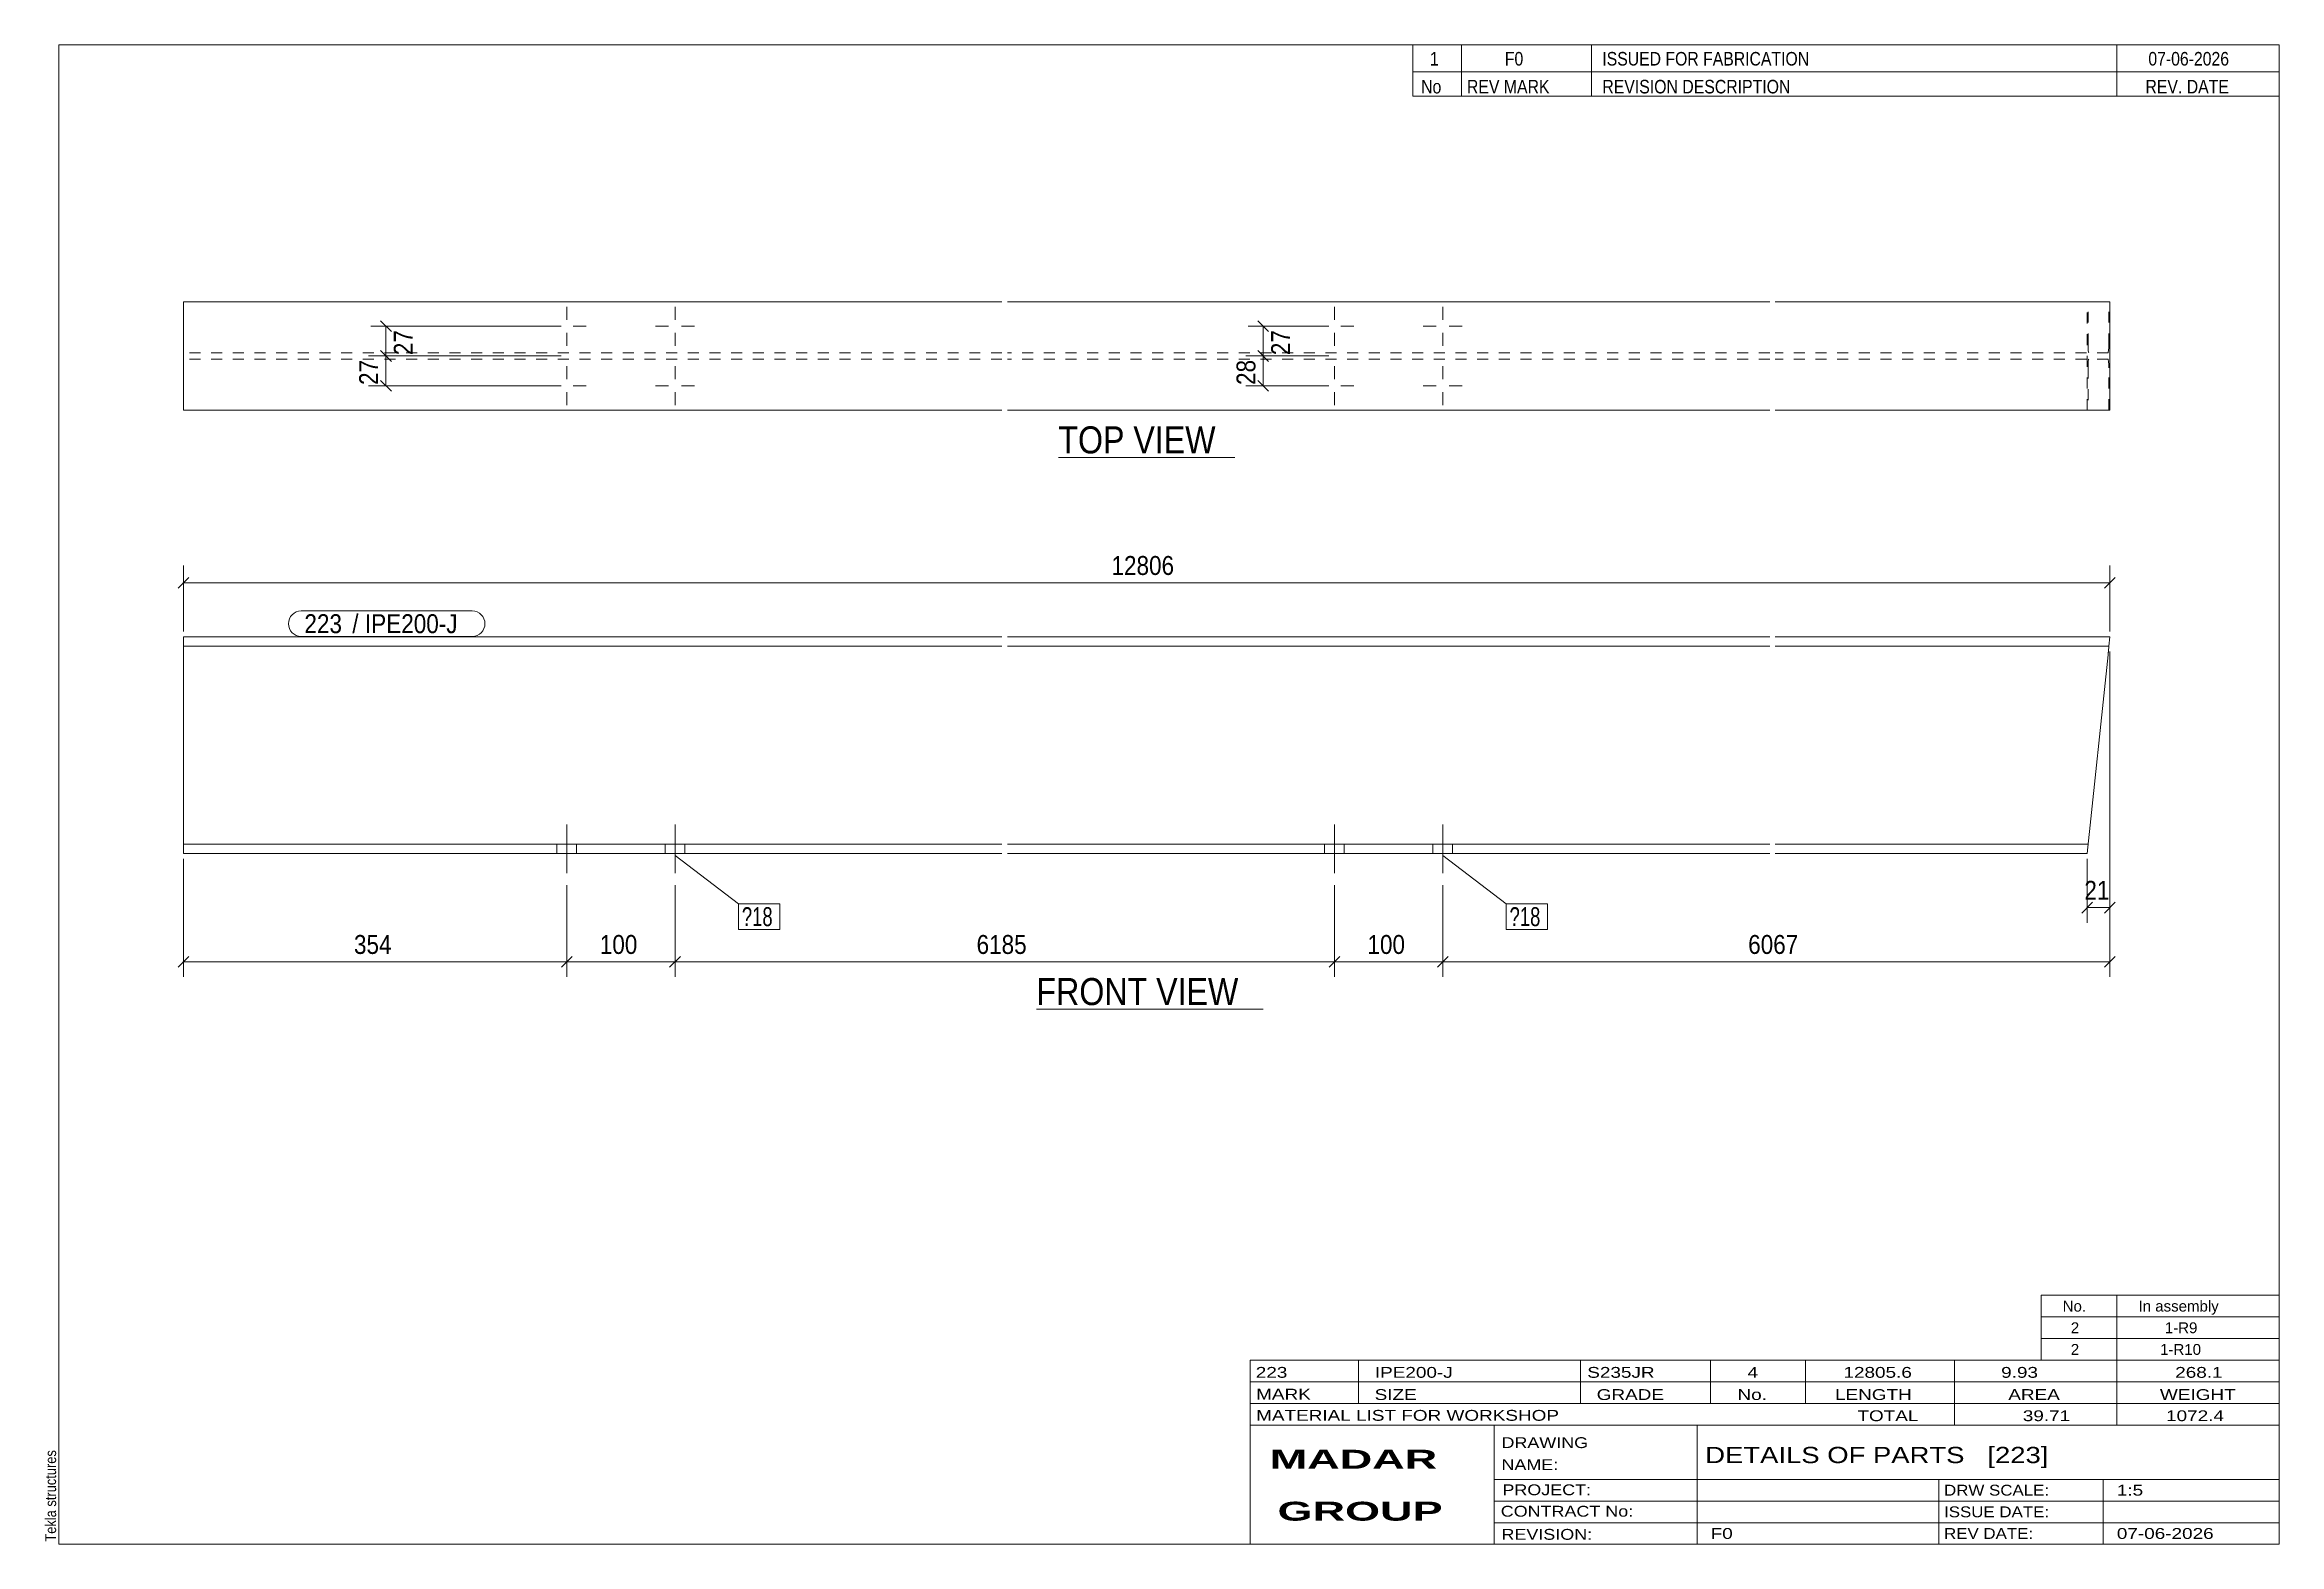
# Model space of a CAD drawing. Header units: millimetres. Extents: x 2 to 415, y 5 to 282.
import ezdxf

# ---------------------------------------------------------------- set-up
doc = ezdxf.new("R2010")
doc.units = ezdxf.units.MM
doc.linetypes.add('XKITLINE00', pattern=[0])
doc.linetypes.add('XKITLINE02', pattern=[4, 2, -2])
for name, color, linetype, lineweight in [('Bolt', 3, 'Continuous', 0), ('BoltMark', 7, 'Continuous', 0), ('Dimensions', 7, 'Continuous', 0), ('DrawingSheet', 5, 'Continuous', 0), ('OtherObjectType', 7, 'Continuous', 0), ('Part', 2, 'Continuous', 0), ('PartMark', 7, 'Continuous', 0)]:
    doc.layers.add(name, color=color, linetype=linetype, lineweight=lineweight)
doc.styles.add('ARIAL', font='ARIAL.TTF')
doc.styles.add('ARIAL_BOLD', font='ARIALBD.TTF')
doc.styles.add('ARIAL_NARROW', font='ARIALN.TTF')

# ---------------------------------------------------------------- blocks, each defined once
blk = doc.blocks.new('*A1')
at = {"layer": 'Bolt', "color": 3, "linetype": 'XKITLINE00', "lineweight": 0}
for p, q in [((240.53, 137.95), (240.53, 128.95)), ((240.53, 137.95), (240.53, 128.95)), ((260.53, 137.95), (260.53, 128.95)), ((260.53, 137.95), (260.53, 128.95)), ((238.73, 134.3), (238.73, 132.6)), ((238.73, 134.3), (238.73, 132.6)), ((242.33, 134.3), (242.33, 132.6)), ((242.33, 134.3), (242.33, 132.6)), ((258.73, 134.3), (258.73, 132.6)), ((258.73, 134.3), (258.73, 132.6)), ((262.33, 134.3), (262.33, 132.6)), ((262.33, 134.3), (262.33, 132.6))]:
    blk.add_line(p, q, dxfattribs=at)
blk = doc.blocks.new('*A2')
at = {"layer": 'Bolt', "color": 3, "linetype": 'XKITLINE00', "lineweight": 0}
for p, q in [((98.78, 137.95), (98.78, 128.95)), ((98.78, 137.95), (98.78, 128.95)), ((118.78, 137.95), (118.78, 128.95)), ((118.78, 137.95), (118.78, 128.95)), ((96.98, 134.3), (96.98, 132.6)), ((96.98, 134.3), (96.98, 132.6)), ((100.58, 134.3), (100.58, 132.6)), ((100.58, 134.3), (100.58, 132.6)), ((116.98, 134.3), (116.98, 132.6)), ((116.98, 134.3), (116.98, 132.6)), ((120.58, 134.3), (120.58, 132.6)), ((120.58, 134.3), (120.58, 132.6))]:
    blk.add_line(p, q, dxfattribs=at)
blk = doc.blocks.new('*A3')
at = {"layer": 'Part', "color": 2, "linetype": 'XKITLINE00', "lineweight": 0}
for p, q in [((28, 172.6), (28, 132.6)), ((179.15, 172.6), (28, 172.6)), ((179.15, 170.9), (28, 170.9)), ((320.9, 172.6), (180.15, 172.6)), ((320.9, 170.9), (180.15, 170.9)), ((383.72, 172.6), (321.9, 172.6)), ((383.54, 170.9), (321.9, 170.9)), ((383.37, 169.3), (379.5, 132.6)), ((383.52, 170.78), (383.37, 169.3)), ((383.54, 170.9), (383.52, 170.78)), ((383.72, 172.6), (383.54, 170.9)), ((179.15, 134.3), (28, 134.3)), ((179.15, 132.6), (28, 132.6)), ((320.9, 134.3), (180.15, 134.3)), ((320.9, 132.6), (180.15, 132.6)), ((379.68, 134.3), (321.9, 134.3)), ((379.5, 132.6), (321.9, 132.6))]:
    blk.add_line(p, q, dxfattribs=at)
at = {"layer": 'Part', "color": 7, "linetype": 'XKITLINE02', "lineweight": 0}
for p, q in [((383.37, 169.3), (383.49, 170.43)), ((379.69, 134.42), (379.68, 134.3))]:
    blk.add_line(p, q, dxfattribs=at)
blk = doc.blocks.new('*A4')
at = {"layer": 'Bolt', "color": 3, "linetype": 'XKITLINE00', "lineweight": 0}
for p, q in [((240.53, 233.6), (240.53, 231.2)), ((260.53, 233.6), (260.53, 231.2)), ((236.93, 230), (239.32, 230)), ((240.53, 226.4), (240.53, 228.8)), ((244.13, 230), (241.73, 230)), ((256.93, 230), (259.32, 230)), ((260.53, 226.4), (260.53, 228.8)), ((264.13, 230), (261.73, 230)), ((236.93, 219), (239.32, 219)), ((240.53, 222.6), (240.53, 220.2)), ((244.13, 219), (241.73, 219)), ((256.93, 219), (259.32, 219)), ((260.53, 222.6), (260.53, 220.2)), ((264.13, 219), (261.73, 219)), ((240.53, 215.4), (240.53, 217.8)), ((260.53, 215.4), (260.53, 217.8))]:
    blk.add_line(p, q, dxfattribs=at)
blk = doc.blocks.new('*A5')
at = {"layer": 'Bolt', "color": 3, "linetype": 'XKITLINE00', "lineweight": 0}
for p, q in [((98.78, 233.6), (98.78, 231.2)), ((118.78, 233.6), (118.78, 231.2)), ((95.18, 230), (97.58, 230)), ((98.78, 226.4), (98.78, 228.8)), ((102.38, 230), (99.99, 230)), ((115.18, 230), (117.58, 230)), ((118.78, 226.4), (118.78, 228.8)), ((122.38, 230), (119.99, 230)), ((95.18, 219), (97.58, 219)), ((98.78, 222.6), (98.78, 220.2)), ((102.38, 219), (99.99, 219)), ((115.18, 219), (117.58, 219)), ((118.78, 222.6), (118.78, 220.2)), ((122.38, 219), (119.99, 219)), ((98.78, 215.4), (98.78, 217.8)), ((118.78, 215.4), (118.78, 217.8))]:
    blk.add_line(p, q, dxfattribs=at)
blk = doc.blocks.new('*A6')
at = {"layer": 'Part', "color": 2, "linetype": 'XKITLINE00', "lineweight": 0}
for p, q in [((28, 234.5), (179.15, 234.5)), ((28, 214.5), (28, 234.5)), ((180.15, 234.5), (320.9, 234.5)), ((321.9, 234.5), (383.72, 234.5)), ((383.72, 234.5), (383.72, 214.5)), ((179.15, 214.5), (28, 214.5)), ((320.9, 214.5), (180.15, 214.5)), ((383.72, 214.5), (321.9, 214.5))]:
    blk.add_line(p, q, dxfattribs=at)
at = {"layer": 'Part', "color": 7, "linetype": 'XKITLINE02', "lineweight": 0}
for p, q in [((379.5, 214.5), (379.5, 234.5)), ((379.68, 226.66), (379.68, 234.5)), ((383.54, 226.66), (383.54, 234.5)), ((179.15, 225.06), (28, 225.06)), ((179.15, 223.94), (28, 223.94)), ((320.9, 225.06), (180.15, 225.06)), ((320.9, 223.94), (180.15, 223.94)), ((383.37, 225.06), (321.9, 225.06)), ((383.37, 223.94), (321.9, 223.94)), ((379.68, 226.66), (379.69, 226.05)), ((379.69, 222.95), (379.68, 222.34)), ((379.69, 226.05), (379.73, 225.53)), ((379.73, 223.47), (379.69, 222.95)), ((379.73, 225.53), (379.78, 225.18)), ((379.78, 223.82), (379.73, 223.47)), ((379.78, 225.18), (379.85, 225.06)), ((379.85, 223.94), (379.78, 223.82)), ((383.37, 225.06), (383.43, 225.18)), ((383.43, 223.82), (383.37, 223.94)), ((383.43, 225.18), (383.49, 225.53)), ((383.49, 223.47), (383.43, 223.82)), ((383.49, 225.53), (383.52, 226.05)), ((383.52, 222.95), (383.49, 223.47)), ((383.52, 226.05), (383.54, 226.66)), ((383.54, 222.34), (383.52, 222.95)), ((379.68, 222.34), (379.68, 214.5)), ((383.54, 214.5), (383.54, 222.34)), ((379.68, 214.5), (379.5, 214.5)), ((383.72, 214.5), (383.54, 214.5))]:
    blk.add_line(p, q, dxfattribs=at)
blk = doc.blocks.new('*A7')
at = {"layer": 'DrawingSheet', "color": 5, "linetype": 'XKITLINE00', "lineweight": 0}
for p, q in [((415, 282), (5, 282)), ((5, 282), (5, 5)), ((415, 5), (415, 282)), ((5, 5), (415, 5))]:
    blk.add_line(p, q, dxfattribs=at)
at = {"layer": 'DrawingSheet', "color": 5, "style": 'ARIAL', "width": 0.85}
blk.add_text('Tekla structures', height=2, rotation=90, dxfattribs=at).set_placement((4.5, 5.5))
blk = doc.blocks.new('*A8')
at = {"layer": 'OtherObjectType', "color": 7, "linetype": 'XKITLINE00', "lineweight": 0}
for p, q in [((371, 51), (415, 51)), ((371, 47), (371, 51)), ((385, 47), (385, 51)), ((415, 47), (415, 51)), ((371, 47), (415, 47)), ((371, 43), (371, 47)), ((385, 43), (385, 47)), ((415, 43), (415, 47)), ((371, 43), (415, 43)), ((371, 39), (371, 43)), ((385, 39), (385, 43)), ((415, 39), (415, 43)), ((371, 39), (415, 39))]:
    blk.add_line(p, q, dxfattribs=at)
at = {"layer": 'OtherObjectType', "color": 7, "style": 'ARIAL_NARROW', "width": 1.211571}
for s, p in [('No.', (375, 48)), ('In assembly', (389, 48)), ('2', (376.5, 44)), ('1-R9', (393.86, 44)), ('2', (376.5, 40)), ('1-R10', (392.99, 40))]:
    blk.add_text(s, height=2, dxfattribs=at).set_placement(p)
blk = doc.blocks.new('*A9')
at = {"layer": 'OtherObjectType', "color": 7, "linetype": 'XKITLINE00', "lineweight": 0}
for p, q in [((255, 282), (415, 282)), ((415, 282), (255, 282)), ((255, 282), (255, 277)), ((264, 282), (264, 277)), ((288, 282), (288, 277)), ((385, 282), (385, 277)), ((415, 282), (415, 277)), ((255, 277), (415, 277)), ((255, 277), (255, 272.5)), ((255, 277), (415, 277)), ((264, 277), (264, 272.5)), ((288, 277), (288, 272.5)), ((385, 277), (385, 272.5)), ((415, 277), (415, 272.5)), ((415, 272.5), (255, 272.5))]:
    blk.add_line(p, q, dxfattribs=at)
at = {"layer": 'OtherObjectType', "color": 7, "style": 'ARIAL_NARROW'}
for s, width, p in [('1', 1.017001, (258.16, 278.15)), ('F0', 1.017001, (272, 278.15)), ('ISSUED FOR FABRICATION', 1.017001, (290, 278.15)), ('07-06-2026', 1.017001, (390.82, 278.15)), ('No', 1.02, (256.54, 273)), ('REV MARK', 1.02, (265, 273)), ('REVISION DESCRIPTION', 1.02, (290, 273)), ('REV. DATE', 1.02, (390.28, 273))]:
    blk.add_text(s, height=2.5, dxfattribs=dict(at, width=width)).set_placement(p)
blk = doc.blocks.new('*A10')
at = {"layer": 'OtherObjectType', "color": 7, "linetype": 'XKITLINE00', "lineweight": 0}
for p, q in [((225, 39), (415, 39)), ((225, 39), (225, 35)), ((225, 39), (415, 39)), ((245, 35), (245, 39)), ((286, 35), (286, 39)), ((310, 35), (310, 39)), ((327.5, 35), (327.5, 39)), ((355, 35), (355, 39)), ((385, 35), (385, 39)), ((415, 35), (415, 39)), ((225, 35), (415, 35)), ((225, 35), (225, 5)), ((225, 35), (415, 35)), ((245, 31), (245, 35)), ((286, 31), (286, 35)), ((310, 31), (310, 35)), ((327.5, 31), (327.5, 35)), ((355, 31), (355, 35)), ((385, 31), (385, 35)), ((415, 31), (415, 35)), ((225, 31), (415, 31)), ((355, 27), (355, 31)), ((385, 27), (385, 31)), ((415, 27), (415, 31)), ((225, 27), (415, 27)), ((270, 21), (270, 27)), ((307.5, 17), (307.5, 27)), ((415, 21), (415, 27)), ((270, 21), (270, 5)), ((415, 17), (415, 21)), ((270, 17), (415, 17)), ((307.5, 5), (307.5, 17)), ((352.16, 13), (352.16, 17)), ((382.5, 5), (382.5, 17)), ((415, 13), (415, 17)), ((270, 13), (415, 13)), ((352.16, 5), (352.16, 13)), ((415, 9), (415, 13)), ((270, 9), (415, 9)), ((415, 5), (415, 9)), ((225, 5), (415, 5)), ((262.5, 5), (415, 5))]:
    blk.add_line(p, q, dxfattribs=at)
at = {"layer": 'OtherObjectType', "color": 7, "style": 'ARIAL_NARROW'}
for s, height, width, p in [('223', 2, 1.525501, (226.01, 35.76)), ('IPE200-J', 2, 1.525501, (248, 35.76)), ('S235JR', 2, 1.525501, (287.22, 35.76)), ('4', 2, 1.525501, (316.82, 35.76)), ('12805.6', 2, 1.525501, (334.52, 35.76)), ('9.93', 2, 1.525501, (363.64, 35.76)), ('268.1', 2, 1.525501, (395.78, 35.76)), ('MARK', 2, 1.525501, (226.08, 31.73)), ('SIZE', 2, 1.525501, (247.96, 31.66)), ('GRADE', 2, 1.525501, (288.96, 31.66)), ('No.', 2, 1.525501, (314.96, 31.66)), ('LENGTH', 2, 1.525501, (332.96, 31.66)), ('AREA', 2, 1.525501, (364.96, 31.66)), ('WEIGHT', 2, 1.525501, (392.96, 31.66)), ('MATERIAL LIST FOR WORKSHOP', 2, 1.525501, (226.08, 27.82)), ('TOTAL', 2, 1.525501, (337.1, 27.75)), ('39.71', 2, 1.525501, (367.64, 27.75)), ('1072.4', 2, 1.525501, (394.09, 27.75)), ('DRAWING', 2, 1.445, (271.38, 22.78)), ('NAME:', 2, 1.445, (271.38, 18.72)), ('DETAILS OF PARTS   [223]', 3, 1.474651, (309, 20)), ('PROJECT:', 2, 1.445, (271.55, 14.07)), ('DRW SCALE:', 2, 1.36, (353.1, 14)), ('1:5', 2, 1.525501, (385, 14)), ('CONTRACT No:', 2, 1.445, (271.25, 10.11)), ('ISSUE DATE:', 2, 1.36, (353.1, 10)), ('REVISION:', 2, 1.445, (271.38, 5.84)), ('F0', 2, 1.525501, (310, 6)), ('REV DATE:', 2, 1.36, (353.1, 6)), ('07-06-2026', 2, 1.525501, (385, 6))]:
    blk.add_text(s, height=height, dxfattribs=dict(at, width=width)).set_placement(p)
at = {"layer": 'OtherObjectType', "color": 1, "style": 'ARIAL_BOLD', "width": 1.7}
for s, p in [('MADAR ', (228.58, 18.97)), ('GROUP', (230.03, 9.37))]:
    blk.add_text(s, height=3.5, dxfattribs=at).set_placement(p)
blk = doc.blocks.new('*A11')
at = {"layer": 'Dimensions', "color": 7, "linetype": 'XKITLINE00', "lineweight": 0}
for p, q in [((28, 173.6), (28, 185.8)), ((383.72, 173.6), (383.72, 185.8)), ((28.99, 183.59), (27.01, 181.61)), ((28, 182.6), (383.72, 182.6)), ((384.71, 183.59), (382.73, 181.61))]:
    blk.add_line(p, q, dxfattribs=at)
at = {"layer": 'Dimensions', "color": 3}
for p in [(28, 182.6), (383.72, 182.6)]:
    blk.add_point(p, dxfattribs=at)
at = {"layer": 'Dimensions', "color": 3, "style": 'ARIAL', "width": 0.85}
blk.add_text('12806', height=3.5, dxfattribs=at).set_placement((199.37, 184.05))
blk = doc.blocks.new('*A12')
at = {"layer": 'Dimensions', "color": 7, "linetype": 'XKITLINE00', "lineweight": 0}
for p, q in [((383.72, 169.9), (383.72, 119.8)), ((379.5, 131.6), (379.5, 119.8)), ((380.49, 123.59), (378.51, 121.61)), ((379.5, 122.6), (383.72, 122.6)), ((384.71, 123.59), (382.73, 121.61))]:
    blk.add_line(p, q, dxfattribs=at)
at = {"layer": 'Dimensions', "color": 3}
for p in [(379.5, 122.6), (383.72, 122.6)]:
    blk.add_point(p, dxfattribs=at)
at = {"layer": 'Dimensions', "color": 3, "style": 'ARIAL', "width": 0.85}
blk.add_text('21', height=3.5, dxfattribs=at).set_placement((379.01, 124.05))
blk = doc.blocks.new('*A13')
at = {"layer": 'Dimensions', "color": 7, "linetype": 'XKITLINE00', "lineweight": 0}
for p, q in [((28, 131.6), (28, 109.8)), ((98.78, 126.75), (98.78, 109.8)), ((28.99, 113.59), (27.01, 111.61)), ((28, 112.6), (98.78, 112.6)), ((99.77, 113.59), (97.79, 111.61))]:
    blk.add_line(p, q, dxfattribs=at)
at = {"layer": 'Dimensions', "color": 3}
for p in [(28, 112.6), (98.78, 112.6)]:
    blk.add_point(p, dxfattribs=at)
at = {"layer": 'Dimensions', "color": 3, "style": 'ARIAL', "width": 0.85}
blk.add_text('354', height=3.5, dxfattribs=at).set_placement((59.5, 114.05))
blk = doc.blocks.new('*A14')
at = {"layer": 'Dimensions', "color": 7, "linetype": 'XKITLINE00', "lineweight": 0}
for p, q in [((98.78, 126.75), (98.78, 109.8)), ((118.78, 126.75), (118.78, 109.8)), ((99.77, 113.59), (97.79, 111.61)), ((98.78, 112.6), (118.78, 112.6)), ((119.77, 113.59), (117.79, 111.61))]:
    blk.add_line(p, q, dxfattribs=at)
at = {"layer": 'Dimensions', "color": 3}
for p in [(98.78, 112.6), (118.78, 112.6)]:
    blk.add_point(p, dxfattribs=at)
at = {"layer": 'Dimensions', "color": 3, "style": 'ARIAL', "width": 0.85}
blk.add_text('100', height=3.5, dxfattribs=at).set_placement((104.89, 114.05))
blk = doc.blocks.new('*A15')
at = {"layer": 'Dimensions', "color": 7, "linetype": 'XKITLINE00', "lineweight": 0}
for p, q in [((118.78, 126.75), (118.78, 109.8)), ((240.53, 126.75), (240.53, 109.8)), ((119.77, 113.59), (117.79, 111.61)), ((118.78, 112.6), (240.53, 112.6)), ((241.52, 113.59), (239.54, 111.61))]:
    blk.add_line(p, q, dxfattribs=at)
at = {"layer": 'Dimensions', "color": 3}
for p in [(118.78, 112.6), (240.53, 112.6)]:
    blk.add_point(p, dxfattribs=at)
at = {"layer": 'Dimensions', "color": 3, "style": 'ARIAL', "width": 0.85}
blk.add_text('6185', height=3.5, dxfattribs=at).set_placement((174.46, 114.05))
blk = doc.blocks.new('*A16')
at = {"layer": 'Dimensions', "color": 7, "linetype": 'XKITLINE00', "lineweight": 0}
for p, q in [((240.53, 126.75), (240.53, 109.8)), ((260.53, 126.75), (260.53, 109.8)), ((241.52, 113.59), (239.54, 111.61)), ((240.53, 112.6), (260.53, 112.6)), ((261.52, 113.59), (259.54, 111.61))]:
    blk.add_line(p, q, dxfattribs=at)
at = {"layer": 'Dimensions', "color": 3}
for p in [(240.53, 112.6), (260.53, 112.6)]:
    blk.add_point(p, dxfattribs=at)
at = {"layer": 'Dimensions', "color": 3, "style": 'ARIAL', "width": 0.85}
blk.add_text('100', height=3.5, dxfattribs=at).set_placement((246.63, 114.05))
blk = doc.blocks.new('*A17')
at = {"layer": 'Dimensions', "color": 7, "linetype": 'XKITLINE00', "lineweight": 0}
for p, q in [((383.72, 169.9), (383.72, 109.8)), ((260.53, 126.75), (260.53, 109.8)), ((261.52, 113.59), (259.54, 111.61)), ((260.53, 112.6), (383.72, 112.6)), ((384.71, 113.59), (382.73, 111.61))]:
    blk.add_line(p, q, dxfattribs=at)
at = {"layer": 'Dimensions', "color": 3}
for p in [(260.53, 112.6), (383.72, 112.6)]:
    blk.add_point(p, dxfattribs=at)
at = {"layer": 'Dimensions', "color": 3, "style": 'ARIAL', "width": 0.85}
blk.add_text('6067', height=3.5, dxfattribs=at).set_placement((316.93, 114.05))
blk = doc.blocks.new('*A18')
at = {"layer": 'BoltMark', "color": 7, "linetype": 'XKITLINE00', "lineweight": 0}
for p, q in [((118.78, 132.25), (130.52, 123.29)), ((130.52, 123.29), (138.11, 123.29)), ((130.52, 118.59), (130.52, 123.29)), ((138.11, 118.59), (138.11, 123.29)), ((130.52, 118.59), (138.11, 118.59))]:
    blk.add_line(p, q, dxfattribs=at)
at = {"layer": 'BoltMark', "color": 3, "style": 'ARIAL_NARROW', "width": 0.85}
blk.add_text('?18', height=3.5, dxfattribs=at).set_placement((131.12, 119.19))
blk = doc.blocks.new('*A19')
at = {"layer": 'BoltMark', "color": 7, "linetype": 'XKITLINE00', "lineweight": 0}
for p, q in [((260.53, 132.25), (272.27, 123.29)), ((272.27, 123.29), (279.85, 123.29)), ((272.27, 118.59), (272.27, 123.29)), ((279.85, 118.59), (279.85, 123.29)), ((272.27, 118.59), (279.85, 118.59))]:
    blk.add_line(p, q, dxfattribs=at)
at = {"layer": 'BoltMark', "color": 3, "style": 'ARIAL_NARROW', "width": 0.85}
blk.add_text('?18', height=3.5, dxfattribs=at).set_placement((272.87, 119.19))
blk = doc.blocks.new('*A20')
at = {"layer": 'PartMark', "color": 7, "linetype": 'XKITLINE00', "lineweight": 0}
for p, q in [((49.75, 177.4), (81.34, 177.4)), ((49.75, 172.7), (81.34, 172.7))]:
    blk.add_line(p, q, dxfattribs=at)
for centre, start, end in [((49.75, 175.05), 90, 270), ((81.34, 175.05), 270, 90)]:
    blk.add_arc(centre, 2.35, start, end, dxfattribs=at)
at = {"layer": 'PartMark', "color": 1, "style": 'ARIAL', "width": 0.85}
blk.add_text('223', height=3.5, dxfattribs=at).set_placement((50.35, 173.3))
at = {"layer": 'PartMark', "color": 3, "style": 'ARIAL', "width": 0.85}
for s, p in [('/', (59.19, 173.3)), ('IPE200-J', (61.53, 173.3))]:
    blk.add_text(s, height=3.5, dxfattribs=at).set_placement(p)
blk = doc.blocks.new('*A21')
at = {"layer": 'OtherObjectType', "color": 7, "linetype": 'XKITLINE00', "lineweight": 0}
blk.add_line((185.52, 103.85), (227.38, 103.85), dxfattribs=at)
at = {"layer": 'OtherObjectType', "color": 3, "style": 'ARIAL', "width": 0.85}
blk.add_text('FRONT VIEW', height=5, dxfattribs=at).set_placement((185.52, 104.6))
blk = doc.blocks.new('*A22')
at = {"layer": 'Dimensions', "color": 7, "linetype": 'XKITLINE00', "lineweight": 0}
for p, q in [((97.78, 224.5), (62.21, 224.5)), ((64.42, 225.49), (66.4, 223.51)), ((65.41, 219), (65.41, 224.5)), ((97.78, 219), (62.21, 219)), ((64.42, 219.99), (66.4, 218.01))]:
    blk.add_line(p, q, dxfattribs=at)
at = {"layer": 'Dimensions', "color": 3}
for p in [(65.41, 224.5), (65.41, 219)]:
    blk.add_point(p, dxfattribs=at)
at = {"layer": 'Dimensions', "color": 3, "style": 'ARIAL', "width": 0.85}
blk.add_text('27', height=3.5, rotation=90.0002, dxfattribs=at).set_placement((63.96, 219.15))
blk = doc.blocks.new('*A23')
at = {"layer": 'Dimensions', "color": 7, "linetype": 'XKITLINE00', "lineweight": 0}
for p, q in [((97.78, 230), (62.61, 230)), ((64.42, 230.99), (66.4, 229.01)), ((65.41, 224.5), (65.41, 230)), ((97.78, 224.5), (62.61, 224.5)), ((64.42, 225.49), (66.4, 223.51))]:
    blk.add_line(p, q, dxfattribs=at)
at = {"layer": 'Dimensions', "color": 3}
for p in [(65.41, 230), (65.41, 224.5)]:
    blk.add_point(p, dxfattribs=at)
at = {"layer": 'Dimensions', "color": 3, "style": 'ARIAL', "width": 0.85}
blk.add_text('27', height=3.5, rotation=90.0002, dxfattribs=at).set_placement((70.36, 224.65))
blk = doc.blocks.new('*A24')
at = {"layer": 'Dimensions', "color": 7, "linetype": 'XKITLINE00', "lineweight": 0}
for p, q in [((239.53, 224.5), (224.2, 224.5)), ((226.41, 225.49), (228.39, 223.51)), ((227.4, 219), (227.4, 224.5)), ((239.53, 219), (224.2, 219)), ((226.41, 219.99), (228.39, 218.01))]:
    blk.add_line(p, q, dxfattribs=at)
at = {"layer": 'Dimensions', "color": 3}
for p in [(227.4, 224.5), (227.4, 219)]:
    blk.add_point(p, dxfattribs=at)
at = {"layer": 'Dimensions', "color": 3, "style": 'ARIAL', "width": 0.85}
blk.add_text('28', height=3.5, rotation=90.0002, dxfattribs=at).set_placement((225.95, 219.15))
blk = doc.blocks.new('*A25')
at = {"layer": 'Dimensions', "color": 7, "linetype": 'XKITLINE00', "lineweight": 0}
for p, q in [((239.53, 230), (224.6, 230)), ((226.41, 230.99), (228.39, 229.01)), ((227.4, 224.5), (227.4, 230)), ((239.53, 224.5), (224.6, 224.5)), ((226.41, 225.49), (228.39, 223.51))]:
    blk.add_line(p, q, dxfattribs=at)
at = {"layer": 'Dimensions', "color": 3}
for p in [(227.4, 230), (227.4, 224.5)]:
    blk.add_point(p, dxfattribs=at)
at = {"layer": 'Dimensions', "color": 3, "style": 'ARIAL', "width": 0.85}
blk.add_text('27', height=3.5, rotation=90.0002, dxfattribs=at).set_placement((232.35, 224.65))
blk = doc.blocks.new('*A26')
at = {"layer": 'OtherObjectType', "color": 7, "linetype": 'XKITLINE00', "lineweight": 0}
blk.add_line((189.56, 205.75), (222.16, 205.75), dxfattribs=at)
at = {"layer": 'OtherObjectType', "color": 3, "style": 'ARIAL', "width": 0.85}
blk.add_text('TOP VIEW', height=5, dxfattribs=at).set_placement((189.56, 206.5))

msp = doc.modelspace()

# ---------------------------------------------------------------- block references
at = {"lineweight": 0}
for name in ['*A7', '*A9', '*A6', '*A5', '*A4', '*A23', '*A25', '*A22', '*A24', '*A26', '*A11', '*A20', '*A3', '*A17', '*A12', '*A2', '*A1', '*A18', '*A19', '*A13', '*A14', '*A15', '*A16', '*A21', '*A8', '*A10']:
    msp.add_blockref(name, (0, 0), dxfattribs=at)

doc.saveas('drawing.dxf')
